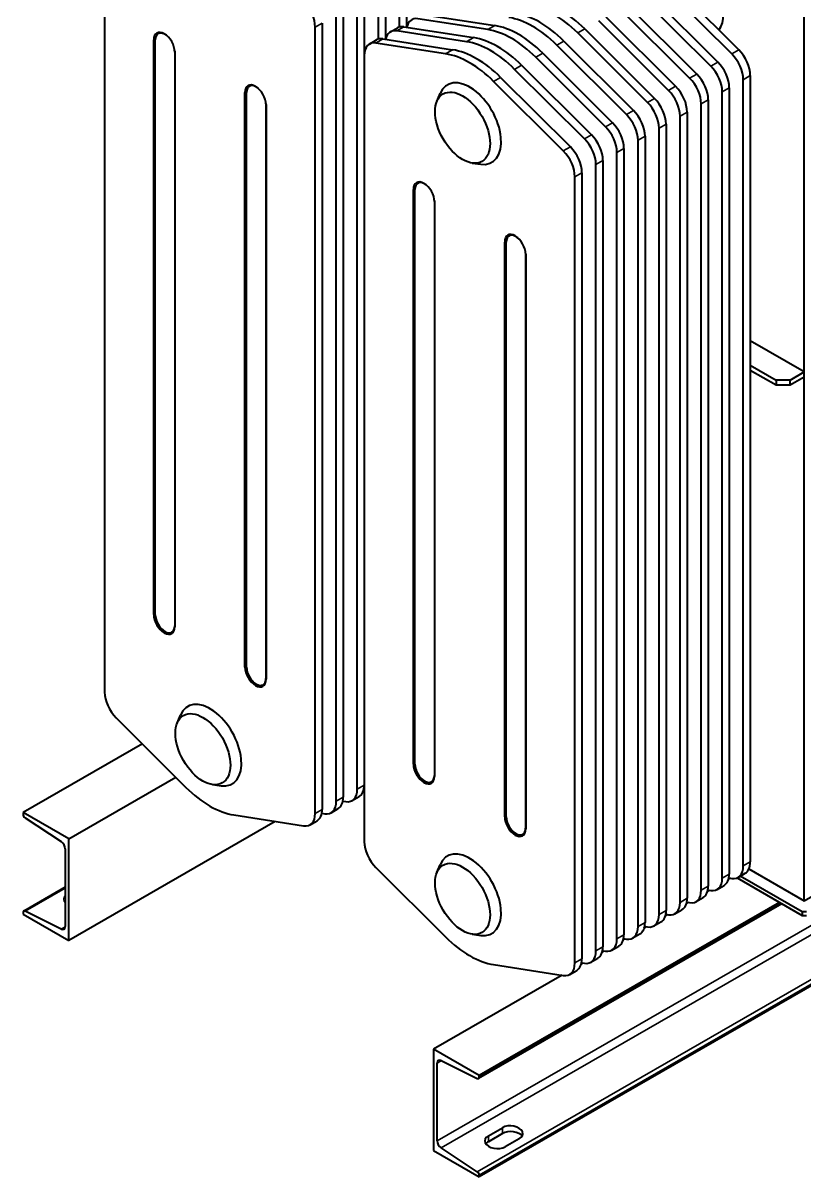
# Model space of a CAD drawing. Header units: millimetres. Extents: x 0 to 5945, y 0 to 4205.
# Drawn here: x 4295 to 5083, y 2183 to 3345 of the extents above; entities that cross this region are included whole.
import ezdxf

# ---------------------------------------------------------------- set-up
doc = ezdxf.new("R2010")
doc.units = ezdxf.units.MM
doc.header["$LTSCALE"] = 5
doc.layers.add('가시적인 것(ISO)', color=3, linetype='Continuous', lineweight=40)
doc.layers.add('가시적인 좁은 것(ISO)', color=3, linetype='Continuous', lineweight=35)

msp = doc.modelspace()

# ---------------------------------------------------------------- linework, layer by layer
at = {"layer": '가시적인 것(ISO)'}
for p, q in [((4377.276, 3463.507), (4377.276, 2671.603)), ((5082.12, 2461.426), (5082.12, 3455.654)), ((4681.332, 3394.284), (4681.332, 3341.251)), ((4660.119, 3382.068), (4660.119, 3329.035)), ((4674.261, 3341.411), (4674.261, 3390.212)), ((5009.112, 3314.317), (4938.862, 3384.334)), ((4945.933, 3388.406), (5016.183, 3318.389)), ((4653.048, 3329.196), (4653.048, 3377.996)), ((4987.899, 3302.101), (4917.649, 3372.118)), ((4924.72, 3376.19), (4994.97, 3306.173)), ((4631.835, 2573.876), (4631.835, 3365.78)), ((4638.906, 3369.852), (4638.906, 3312.845)), ((4966.685, 3289.885), (4896.435, 3359.902)), ((4903.507, 3363.974), (4973.757, 3293.957)), ((4610.621, 2561.66), (4610.621, 3353.564)), ((4617.693, 3357.636), (4617.693, 2565.732)), ((4763.214, 3338.892), (4692.964, 3349.784)), ((4700.035, 3353.856), (4770.285, 3342.964)), ((4945.472, 3277.669), (4875.222, 3347.686)), ((4882.293, 3351.758), (4952.543, 3281.741)), ((4589.408, 2549.444), (4589.408, 3341.348)), ((4596.479, 3345.42), (4596.479, 2553.516)), ((4665.321, 3336.545), (4672.392, 3340.617)), ((4742.001, 3326.677), (4671.751, 3337.568)), ((4678.822, 3341.64), (4749.072, 3330.748)), ((4924.259, 3265.454), (4854.009, 3335.47)), ((4861.08, 3339.542), (4931.33, 3269.526)), ((4426.774, 2749.64), (4426.774, 3328.463)), ((4428.324, 2749.562), (4428.324, 3328.385)), ((4644.108, 3324.329), (4651.179, 3328.401)), ((4720.787, 3314.461), (4650.537, 3325.352)), ((4657.608, 3329.424), (4727.858, 3318.533)), ((4839.867, 3327.326), (4910.117, 3257.31)), ((4447.851, 3317.14), (4447.851, 2738.316)), ((4447.987, 3316.247), (4447.987, 2737.424)), ((4638.906, 3312.845), (4638.906, 2520.941)), ((4818.654, 3315.111), (4888.904, 3245.094)), ((4903.046, 3253.238), (4832.796, 3323.254)), ((4797.441, 3302.895), (4867.691, 3232.878)), ((4881.833, 3241.022), (4811.583, 3311.039)), ((4776.227, 3290.679), (4846.477, 3220.662)), ((4860.619, 3228.806), (4790.369, 3298.823)), ((5027.814, 3292.485), (5027.814, 2500.581)), ((4839.406, 3216.59), (4769.156, 3286.607)), ((5006.601, 3280.269), (5006.601, 2488.365)), ((5020.743, 2496.509), (5020.743, 3288.413)), ((4518.698, 2696.704), (4518.698, 3275.528)), ((4520.247, 2696.626), (4520.247, 3275.449)), ((4712, 3266.467), (4715.259, 3274.423)), ((4985.388, 3268.053), (4985.388, 2476.149)), ((4999.53, 2484.293), (4999.53, 3276.197)), ((4539.775, 3264.204), (4539.775, 2685.381)), ((4539.911, 3263.312), (4539.911, 2684.488)), ((4964.175, 3255.837), (4964.175, 2463.933)), ((4978.317, 2472.077), (4978.317, 3263.981)), ((4942.962, 3243.621), (4942.962, 2451.717)), ((4957.104, 2459.861), (4957.104, 3251.765)), ((4921.748, 3231.405), (4921.748, 2439.501)), ((4935.891, 2447.645), (4935.891, 3239.549)), ((4900.535, 3219.19), (4900.535, 2427.286)), ((4914.677, 2435.429), (4914.677, 3227.333)), ((4893.464, 2423.214), (4893.464, 3215.118)), ((4747.725, 3204.428), (4756.243, 3203.253)), ((4872.251, 2410.998), (4872.251, 3202.902)), ((4879.322, 3206.974), (4879.322, 2415.07)), ((4851.038, 2398.782), (4851.038, 3190.686)), ((4858.109, 3194.758), (4858.109, 2402.854)), ((4688.403, 2598.977), (4688.403, 3177.801)), ((4689.953, 2598.899), (4689.953, 3177.722)), ((4709.481, 3166.477), (4709.481, 2587.654)), ((4709.616, 3165.585), (4709.616, 2586.761)), ((4780.327, 2546.042), (4780.327, 3124.865)), ((4781.877, 2545.964), (4781.877, 3124.787)), ((4801.405, 3113.542), (4801.405, 2534.718)), ((4801.54, 3112.649), (4801.54, 2533.826)), ((5082.12, 2994.058), (5027.814, 3025.331)), ((5027.814, 3000.899), (5053.836, 2985.914)), ((5027.814, 2995.994), (5053.836, 2981.009)), ((5067.978, 2985.914), (5082.12, 2994.058)), ((5067.978, 2981.009), (5082.12, 2989.153)), ((5082.12, 2989.153), (5082.12, 2994.058)), ((5067.978, 2985.914), (5053.836, 2985.914)), ((5053.836, 2985.914), (5053.836, 2981.009)), ((5053.836, 2981.009), (5067.978, 2981.009)), ((5067.978, 2981.009), (5067.978, 2985.914)), ((5638.613, 2692.305), (4754.73, 2183.31)), ((4388.908, 2645.699), (4459.158, 2575.682)), ((4450.37, 2640.459), (4453.629, 2648.415)), ((4415.301, 2619.394), (4295.11, 2550.181)), ((4341.072, 2523.713), (4448.963, 2585.843)), ((4486.096, 2578.421), (4494.613, 2577.246)), ((4638.541, 2574.03), (4638.906, 2573.973)), ((4617.328, 2561.814), (4620.203, 2561.368)), ((4626.633, 2562.391), (4633.704, 2566.463)), ((4295.11, 2550.181), (4295.11, 2548.546)), ((4341.072, 2523.713), (4295.11, 2550.181)), ((4507.527, 2547.828), (4577.777, 2536.936)), ((4596.115, 2549.598), (4598.99, 2549.152)), ((4605.42, 2550.175), (4612.491, 2554.247)), ((4297.084, 2544.963), (4333.59, 2520.989)), ((4549.193, 2541.368), (4341.072, 2421.52)), ((4584.206, 2537.96), (4591.277, 2542.032)), ((4341.072, 2421.52), (4341.072, 2523.713)), ((4337.537, 2513.822), (4337.537, 2435.482)), ((4650.537, 2495.036), (4720.787, 2425.02)), ((4712, 2489.797), (4715.259, 2497.753)), ((5015.542, 2485.024), (5022.613, 2489.096)), ((5026.447, 2493.486), (5082.12, 2461.426)), ((4994.328, 2472.808), (5001.399, 2476.88)), ((5007.844, 2484.198), (5005.903, 2483.08)), ((5006.237, 2484.447), (5009.112, 2484.001)), ((5014.454, 2484.498), (5079.999, 2446.753)), ((5079.999, 2450.432), (5017.735, 2486.287)), ((4337.537, 2475.073), (4295.735, 2451.001)), ((4973.115, 2460.592), (4980.186, 2464.664)), ((4986.63, 2471.982), (4984.69, 2470.864)), ((4985.024, 2472.231), (4987.899, 2471.785)), ((5082.12, 2461.426), (5100.194, 2471.834)), ((5059.676, 2458.456), (4754.106, 2282.49)), ((5057.372, 2459.783), (4754.73, 2285.504)), ((4951.902, 2448.377), (4958.973, 2452.448)), ((4965.417, 2459.766), (4963.477, 2458.648)), ((4963.811, 2460.015), (4966.685, 2459.569)), ((4295.11, 2449.623), (4295.11, 2447.987)), ((4295.11, 2447.987), (4341.072, 2421.52)), ((4333.59, 2432.862), (4297.084, 2450.933)), ((4944.204, 2447.55), (4942.264, 2446.433)), ((4942.597, 2447.799), (4945.472, 2447.353)), ((5084.242, 2450.432), (5079.999, 2450.432)), ((5079.999, 2450.432), (5079.999, 2446.753)), ((5079.999, 2446.753), (5084.242, 2446.753)), ((4922.991, 2435.334), (4921.05, 2434.217)), ((4921.384, 2435.583), (4924.259, 2435.137)), ((4930.689, 2436.161), (4937.76, 2440.233)), ((4747.725, 2427.758), (4756.243, 2426.583)), ((4901.778, 2423.118), (4899.837, 2422.001)), ((4900.171, 2423.367), (4903.046, 2422.922)), ((4909.476, 2423.945), (4916.547, 2428.017)), ((4880.564, 2410.902), (4878.624, 2409.785)), ((4878.958, 2411.151), (4881.833, 2410.706)), ((4888.262, 2411.729), (4895.333, 2415.801)), ((4769.156, 2397.166), (4839.406, 2386.274)), ((4859.351, 2398.686), (4857.411, 2397.569)), ((4857.745, 2398.936), (4860.619, 2398.49)), ((4867.049, 2399.513), (4874.12, 2403.585)), ((4838.138, 2386.471), (4708.768, 2311.971)), ((4845.836, 2387.297), (4852.907, 2391.369)), ((4708.768, 2311.971), (4708.768, 2209.778)), ((4754.73, 2285.504), (4708.768, 2311.971)), ((4712.303, 2219.669), (4712.303, 2298.009)), ((4716.25, 2300.629), (4752.757, 2282.558)), ((4754.73, 2283.868), (4754.73, 2285.504)), ((4763.922, 2224.774), (4778.064, 2232.918)), ((4778.064, 2226.88), (4763.922, 2218.736)), ((4795.035, 2221.773), (4780.893, 2213.629)), ((4708.768, 2209.778), (4754.73, 2183.31)), ((4752.757, 2188.528), (4716.25, 2212.502)), ((4754.73, 2183.31), (4754.73, 2184.945))]:
    msp.add_line(p, q, dxfattribs=at)
for centre, major_axis, ratio, start_param, end_param in [((4968.983, 3373.148), (22.456, -38.996), 0.57809312, 0.2398912, 1.32376207), ((4571.731, 3351.528), (-12.476, 21.665), 0.57809312, 3.92892453, 5.150655), ((4829.825, 3272.573), (-49.903, 86.658), 0.57809312, 5.150655, 5.8487867), ((4836.896, 3276.645), (49.903, -86.658), 0.57809312, 2.00906235, 2.70719405), ((4699.01, 3327.096), (-12.476, 21.665), 0.57809312, 5.8487867, 6.86714547), ((4808.611, 3260.357), (-49.903, 86.658), 0.57809312, 5.150655, 5.8487867), ((4815.682, 3264.429), (49.903, -86.658), 0.57809312, 2.00906235, 2.70719405), ((4437.38, 3322.355), (-7.485, 12.999), 0.57809312, 3.92892453, 7.07051718), ((4438.087, 3322.762), (-6.891, 11.966), 0.57809312, 5.30470402, 7.07051718), ((4677.797, 3314.881), (-12.476, 21.665), 0.57809312, 5.8487867, 6.86714547), ((4684.868, 3318.953), (-12.476, 21.665), 0.57809312, 5.8487867, 6.28318531), ((4787.398, 3248.141), (-49.903, 86.658), 0.57809312, 5.150655, 5.8487867), ((4794.469, 3252.213), (49.903, -86.658), 0.57809312, 2.00906235, 2.70719405), ((4656.583, 3302.665), (-12.476, 21.665), 0.57809312, 5.8487867, 7.07051718), ((4663.655, 3306.737), (-12.476, 21.665), 0.57809312, 5.8487867, 6.28318531), ((4766.185, 3235.925), (-49.903, 86.658), 0.57809312, 5.150655, 5.8487867), ((4773.256, 3239.997), (49.903, -86.658), 0.57809312, 2.00906235, 2.70719405), ((4438.087, 3322.762), (6.891, -11.966), 0.57809312, 0.78733187, 0.97848129), ((4744.972, 3223.709), (-49.903, 86.658), 0.57809312, 5.150655, 5.8487867), ((4752.043, 3227.781), (49.903, -86.658), 0.57809312, 2.00906235, 2.70719405), ((5003.066, 3298.593), (-12.476, 21.665), 0.57809312, 3.92892453, 5.150655), ((5010.137, 3302.665), (12.476, -21.665), 0.57809312, 0.78733187, 2.00906235), ((4981.853, 3286.377), (-12.476, 21.665), 0.57809312, 3.92892453, 5.150655), ((4988.924, 3290.449), (12.476, -21.665), 0.57809312, 0.78733187, 2.00906235), ((4744.972, 3244.148), (-22.456, 38.996), 0.57809312, 2.72019421, 6.70458375), ((4960.639, 3274.161), (-12.476, 21.665), 0.57809312, 3.92892453, 5.150655), ((4967.71, 3278.233), (12.476, -21.665), 0.57809312, 0.78733187, 2.00906235), ((4529.304, 3269.42), (-7.485, 12.999), 0.57809312, 3.92892453, 7.07051718), ((4530.011, 3269.827), (-6.891, 11.966), 0.57809312, 5.30470402, 7.07051718), ((4939.426, 3261.945), (-12.476, 21.665), 0.57809312, 3.92892453, 5.150655), ((4946.497, 3266.017), (12.476, -21.665), 0.57809312, 0.78733187, 2.00906235), ((4530.011, 3269.827), (6.891, -11.966), 0.57809312, 0.78733187, 0.97848129), ((4925.284, 3253.801), (12.476, -21.665), 0.57809312, 0.78733187, 2.00906235), ((4904.071, 3241.585), (12.476, -21.665), 0.57809312, 0.78733187, 2.00906235), ((4918.213, 3249.729), (-12.476, 21.665), 0.57809312, 3.92892453, 5.150655), ((4882.858, 3229.369), (12.476, -21.665), 0.57809312, 0.78733187, 2.00906235), ((4897, 3237.513), (-12.476, 21.665), 0.57809312, 3.92892453, 5.150655), ((4861.644, 3217.154), (12.476, -21.665), 0.57809312, 0.78733187, 2.00906235), ((4875.787, 3225.298), (-12.476, 21.665), 0.57809312, 3.92892453, 5.150655), ((4840.431, 3204.938), (12.476, -21.665), 0.57809312, 0.78733187, 2.00906235), ((4854.573, 3213.082), (-12.476, 21.665), 0.57809312, 3.92892453, 5.150655), ((4833.36, 3200.866), (-12.476, 21.665), 0.57809312, 3.92892453, 5.150655), ((4699.01, 3171.693), (-7.485, 12.999), 0.57809312, 3.92892453, 7.07051718), ((4699.717, 3172.1), (-6.891, 11.966), 0.57809312, 5.30470402, 7.07051718), ((4699.717, 3172.1), (6.891, -11.966), 0.57809312, 0.78733187, 0.97848129), ((4790.934, 3118.757), (-7.485, 12.999), 0.57809312, 3.92892453, 7.07051718), ((4791.641, 3119.164), (-6.891, 11.966), 0.57809312, 5.30470402, 7.07051718), ((4791.641, 3119.164), (6.891, -11.966), 0.57809312, 0.78733187, 0.97848129), ((4437.38, 2743.532), (7.485, -12.999), 0.57809312, 3.92892453, 7.07051718), ((4438.087, 2743.939), (6.891, -11.966), 0.57809312, 3.92892453, 7.07051718), ((4529.304, 2690.596), (7.485, -12.999), 0.57809312, 3.92892453, 7.07051718), ((4530.011, 2691.003), (6.891, -11.966), 0.57809312, 3.92892453, 7.07051718), ((4394.954, 2661.423), (12.476, -21.665), 0.57809312, 3.92892453, 5.150655), ((4483.342, 2618.141), (-22.456, 38.996), 0.57809312, 2.72019421, 6.70458375), ((4699.01, 2592.869), (7.485, -12.999), 0.57809312, 3.92892453, 7.07051718), ((4699.717, 2593.276), (6.891, -11.966), 0.57809312, 3.92892453, 7.07051718), ((4483.342, 2638.579), (49.903, -86.658), 0.57809312, 5.150655, 5.8487867), ((4614.157, 2584.056), (12.476, -21.665), 0.57809312, 5.8487867, 7.07051718), ((4621.228, 2588.128), (12.476, -21.665), 0.57809312, 0, 0.78733187), ((4592.944, 2571.84), (12.476, -21.665), 0.57809312, 5.8487867, 7.07051718), ((4600.015, 2575.912), (12.476, -21.665), 0.57809312, 0, 0.78733187), ((4297.232, 2547.324), (1.497, -2.6), 0.57809312, 3.92892453, 5.42990768), ((4571.731, 2559.624), (12.476, -21.665), 0.57809312, 5.8487867, 7.07051718), ((4578.802, 2563.696), (12.476, -21.665), 0.57809312, 0, 0.78733187), ((4790.934, 2539.934), (7.485, -12.999), 0.57809312, 3.92892453, 7.07051718), ((4791.641, 2540.341), (6.891, -11.966), 0.57809312, 3.92892453, 7.07051718), ((4333.294, 2516.266), (2.994, -5.2), 0.57809312, 0.78733187, 2.28831503), ((4656.583, 2510.761), (12.476, -21.665), 0.57809312, 3.92892453, 5.150655), ((4744.972, 2467.478), (-22.456, 38.996), 0.57809312, 2.72019421, 6.70458375), ((5010.137, 2510.761), (12.476, -21.665), 0.57809312, 0, 0.78733187), ((4988.924, 2498.545), (12.476, -21.665), 0.57809312, 0, 0.78733187), ((5003.066, 2506.689), (12.476, -21.665), 0.57809312, 5.8487867, 7.07051718), ((4967.71, 2486.329), (12.476, -21.665), 0.57809312, 0, 0.78733187), ((4981.853, 2494.473), (12.476, -21.665), 0.57809312, 5.8487867, 7.07051718), ((4348.143, 2463.519), (-11.995, -0.679), 0.53421478, 5.76625254, 6.73964245), ((4946.497, 2474.113), (12.476, -21.665), 0.57809312, 0, 0.78733187), ((4960.639, 2482.257), (12.476, -21.665), 0.57809312, 5.8487867, 7.07051718), ((4348.143, 2458.167), (-12, 0), 0.5758617, 5.79649035, 5.90691033), ((4939.426, 2470.041), (12.476, -21.665), 0.57809312, 5.8487867, 7.07051718), ((4297.232, 2448.401), (-1.497, 2.6), 0.57809312, 5.56953402, 7.07051718), ((4918.213, 2457.825), (12.476, -21.665), 0.57809312, 5.8487867, 7.07051718), ((4925.284, 2461.897), (12.476, -21.665), 0.57809312, 0, 0.78733187), ((4333.294, 2437.925), (2.994, -5.2), 0.57809312, 5.56953402, 7.07051718), ((4897, 2445.609), (12.476, -21.665), 0.57809312, 5.8487867, 7.07051718), ((4904.071, 2449.681), (12.476, -21.665), 0.57809312, 0, 0.78733187), ((4744.972, 2487.917), (49.903, -86.658), 0.57809312, 5.150655, 5.8487867), ((4875.787, 2433.393), (12.476, -21.665), 0.57809312, 5.8487867, 7.07051718), ((4882.858, 2437.465), (12.476, -21.665), 0.57809312, 0, 0.78733187), ((4854.573, 2421.178), (12.476, -21.665), 0.57809312, 5.8487867, 7.07051718), ((4861.644, 2425.25), (12.476, -21.665), 0.57809312, 0, 0.78733187), ((4833.36, 2408.962), (12.476, -21.665), 0.57809312, 5.8487867, 7.07051718), ((4840.431, 2413.034), (12.476, -21.665), 0.57809312, 0, 0.78733187), ((4716.546, 2295.566), (-2.994, 5.2), 0.57809312, 5.56953402, 7.07051718), ((4752.609, 2285.09), (1.497, -2.6), 0.57809312, 5.56953402, 7.07051718), ((4786.55, 2227.345), (-11.99, 0.78), 0.61466894, 2.39617314, 5.5377658), ((4716.546, 2217.225), (-2.994, 5.2), 0.57809312, 0.78733187, 2.28831503), ((4772.408, 2219.201), (11.99, -0.78), 0.61466894, 2.39617314, 5.5377658), ((4786.55, 2221.994), (12, 0), 0.5758617, 0.3492717, 2.35619449), ((4772.408, 2213.85), (-12, 0), 0.5758617, 5.49778714, 5.86612212), ((4752.609, 2186.167), (-1.497, 2.6), 0.57809312, 3.92892453, 5.42990768)]:
    msp.add_ellipse(centre, major_axis=major_axis, ratio=ratio, start_param=start_param, end_param=end_param, dxfattribs=at)
for centre in [(4737.901, 3240.076), (4476.271, 2614.069), (4737.901, 2463.406)]:
    msp.add_ellipse(centre, major_axis=(19.575, -33.993), ratio=0.57809312, dxfattribs=at)
at = {"layer": '가시적인 좁은 것(ISO)'}
for p, q in [((4596.479, 3345.42), (4589.408, 3341.348)), ((4678.822, 3341.64), (4671.751, 3337.568)), ((4763.214, 3338.892), (4770.285, 3342.964)), ((4861.08, 3339.542), (4854.009, 3335.47)), ((4426.774, 3328.463), (4428.324, 3328.385)), ((4657.608, 3329.424), (4650.537, 3325.352)), ((4742.001, 3326.677), (4749.072, 3330.748)), ((4839.867, 3327.326), (4832.796, 3323.254)), ((4447.987, 3316.247), (4447.851, 3317.14)), ((4720.787, 3314.461), (4727.858, 3318.533)), ((4818.654, 3315.111), (4811.583, 3311.039)), ((5016.183, 3318.389), (5009.112, 3314.317)), ((4797.441, 3302.895), (4790.369, 3298.823)), ((4994.97, 3306.173), (4987.899, 3302.101)), ((4776.227, 3290.679), (4769.156, 3286.607)), ((4973.757, 3293.957), (4966.685, 3289.885)), ((5027.814, 3292.485), (5020.743, 3288.413)), ((4952.543, 3281.741), (4945.472, 3277.669)), ((5006.601, 3280.269), (4999.53, 3276.197)), ((4518.698, 3275.528), (4520.247, 3275.449)), ((4931.33, 3269.526), (4924.259, 3265.454)), ((4985.388, 3268.053), (4978.317, 3263.981)), ((4539.911, 3263.312), (4539.775, 3264.204)), ((4910.117, 3257.31), (4903.046, 3253.238)), ((4964.175, 3255.837), (4957.104, 3251.765)), ((4888.904, 3245.094), (4881.833, 3241.022)), ((4942.962, 3243.621), (4935.891, 3239.549)), ((4867.691, 3232.878), (4860.619, 3228.806)), ((4921.748, 3231.405), (4914.677, 3227.333)), ((4846.477, 3220.662), (4839.406, 3216.59)), ((4900.535, 3219.19), (4893.464, 3215.118)), ((4879.322, 3206.974), (4872.251, 3202.902)), ((4858.109, 3194.758), (4851.038, 3190.686)), ((4688.403, 3177.801), (4689.953, 3177.722)), ((4709.616, 3165.585), (4709.481, 3166.477)), ((4780.327, 3124.865), (4781.877, 3124.787)), ((4801.54, 3112.649), (4801.405, 3113.542)), ((4426.774, 2749.64), (4428.324, 2749.562)), ((4447.987, 2737.424), (4447.851, 2738.316)), ((5596.187, 2728.663), (4712.303, 2219.669)), ((5600.134, 2721.497), (4716.25, 2212.502)), ((4518.698, 2696.704), (4520.247, 2696.626)), ((5636.64, 2697.523), (4752.757, 2188.528)), ((4539.911, 2684.488), (4539.775, 2685.381)), ((5638.613, 2693.94), (4754.73, 2184.945)), ((4688.403, 2598.977), (4689.953, 2598.899)), ((4709.616, 2586.761), (4709.481, 2587.654)), ((4638.906, 2577.948), (4631.835, 2573.876)), ((4617.693, 2565.732), (4610.621, 2561.66)), ((4596.479, 2553.516), (4589.408, 2549.444)), ((4780.327, 2546.042), (4781.877, 2545.964)), ((4801.54, 2533.826), (4801.405, 2534.718)), ((5027.814, 2500.581), (5020.743, 2496.509)), ((5006.601, 2488.365), (4999.53, 2484.293)), ((4985.388, 2476.149), (4978.317, 2472.077)), ((4337.537, 2474.228), (4297.084, 2450.933)), ((4964.175, 2463.933), (4957.104, 2459.861)), ((5058.791, 2458.966), (4754.73, 2283.868)), ((4942.962, 2451.717), (4935.891, 2447.645)), ((4337.525, 2435.128), (4333.59, 2432.862)), ((4921.748, 2439.501), (4914.677, 2435.429)), ((4900.535, 2427.286), (4893.464, 2423.214)), ((4879.322, 2415.07), (4872.251, 2410.998)), ((4858.109, 2402.854), (4851.038, 2398.782)), ((4716.575, 2300.469), (4712.303, 2298.009)), ((4778.064, 2226.88), (4778.064, 2232.918)), ((4763.922, 2218.736), (4763.922, 2224.774))]:
    msp.add_line(p, q, dxfattribs=at)

doc.saveas('drawing.dxf')
